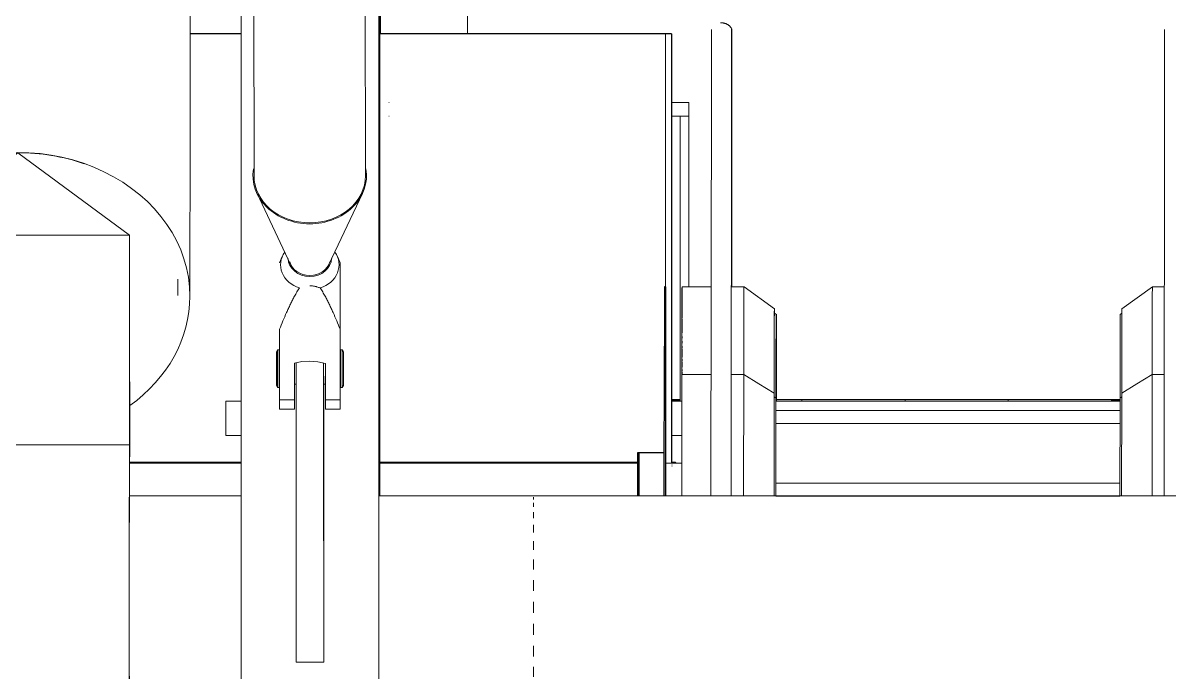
# Model space of a CAD drawing. Header units: millimetres. Extents: x 50357 to 985146, y 723188 to 1803594.
# Drawn here: x 903487 to 906818, y 777987 to 779875 of the extents above; entities that cross this region are included whole.
import ezdxf

# ---------------------------------------------------------------- set-up
doc = ezdxf.new("R2010")
doc.units = ezdxf.units.MM
doc.header["$LTSCALE"] = 3
doc.header["$MEASUREMENT"] = 0
for name, color, linetype, lineweight, true_color in [('A-FLOR', 7, 'Continuous', 5, 0x6e6e6e), ('A-FLOR-HRAL', 7, 'Continuous', 13, 0x6e6e6e), ('A-GENM', 7, 'Continuous', 13, 0x6e6e6e), ('I-WALL', 7, 'Continuous', 25, 0x6e6e6e), ('Q-SPCQ', 7, 'Continuous', 13, 0x6e6e6e), ('S-BEAM', 7, 'Continuous', 13, 0x6e6e6e)]:
    doc.layers.add(name, color=color, linetype=linetype, lineweight=lineweight, true_color=true_color)

# ---------------------------------------------------------------- blocks, each defined once
blk = doc.blocks.new('Circular Hollow Sections - A2_CHS Ø 700x50 THK-5195151-SEC C')
at = {"layer": 'S-BEAM'}
for p, q in [((-674099, 20725), (-674424, 20725)), ((-666249, 20725), (-673699, 20725))]:
    blk.add_line(p, q, dxfattribs=at)
blk = doc.blocks.new('Railing - 25mm-5199937-SEC C')
at = {"layer": 'A-FLOR-HRAL'}
for p, q in [((-672798.2, 21828.8), (-672823.2, 21828.8)), ((-672823.2, 21000), (-672823.2, 21828.8)), ((-672798.2, 21828.8), (-672798.2, 21332.4)), ((-672798.2, 21828.8), (-672798.2, 21828.8))]:
    blk.add_line(p, q, dxfattribs=at)
blk = doc.blocks.new('Railing - Railing-3272684-SEC C')
blk.add_blockref('Railing - 25mm-5199937-SEC C', (0, 0))
blk = doc.blocks.new('Top Rail Type - Top Rail_Internal_-3272686-SEC C')
at = {"layer": 'A-FLOR-HRAL'}
for p, q in [((-672798.2, 21868.8), (-672847.5, 21868.8)), ((-672847.5, 21828.8), (-672798.2, 21828.8))]:
    blk.add_line(p, q, dxfattribs=at)
for start_param, end_param in [(0, 0.261799), (0.261799, 0.523599), (0.523599, 0.785398), (0.785398, 1.570796), (1.570796, 3.141593)]:
    blk.add_ellipse((-672798.2, 21848.8), major_axis=(0, 20), ratio=0.000533, start_param=start_param, end_param=end_param, dxfattribs=at)
blk = doc.blocks.new('Railing - Sabco_Joint-3422319-SEC C')
at = {"layer": 'A-FLOR-HRAL'}
for p, q in [((-672864.7, 22068.8), (-672858.4, 22068.8)), ((-672857.4, 22067.8), (-672856.4, 22067.8)), ((-672855.4, 22068.8), (-672849.1, 22068.8)), ((-672848.1, 22067.8), (-672848.1, 20821.7))]:
    blk.add_line(p, q, dxfattribs=at)
blk = doc.blocks.new('Railing - End-Caps_0070CER10-01A-1332043-SEC C')
at = {"layer": 'A-FLOR-HRAL'}
blk.add_line((-672865.1, 20819.8), (-672820.1, 20819.8), dxfattribs=at)
blk.add_ellipse((-672820.1, 20817.3), major_axis=(0, 2.5), ratio=1, start_param=5.759587, end_param=6.283185, dxfattribs=at)
blk = doc.blocks.new('Railing - Railing-3272704-SEC C')
at = {"layer": 'A-FLOR-HRAL'}
for p, q in [((-674099, 22068.7), (-674247.5, 22068.7)), ((-674099, 22068.8), (-674247.5, 22068.8)), ((-674099, 22067.8), (-674247.5, 22067.8)), ((-672864.8, 22068.7), (-673696.6, 22068.7)), ((-672864.7, 22068.8), (-673696.6, 22068.8)), ((-672865.8, 22067.8), (-673696.6, 22067.8)), ((-672864.8, 22068.7), (-672865.8, 22067.8)), ((-672865.8, 22067.8), (-672865.8, 21332.4)), ((-672858.6, 22068.7), (-672864.8, 22068.7)), ((-672857.6, 22067.8), (-672858.6, 22068.7)), ((-672855.6, 22068.8), (-672858.6, 22068.8)), ((-672858.6, 22068.8), (-672857.6, 22067.8)), ((-672856.7, 22067.8), (-672857.8, 22068.8)), ((-672857.8, 22068.7), (-672856.8, 22067.8)), ((-672855.6, 22068.7), (-672857.7, 22068.7)), ((-672856.6, 22067.8), (-672857.6, 22067.8)), ((-672857.6, 22067.8), (-672856.6, 22067.8)), ((-672855.6, 22068.7), (-672856.6, 22067.8)), ((-672856.6, 22067.8), (-672855.6, 22068.8)), ((-672849.3, 22068.7), (-672855.6, 22068.7)), ((-672848.3, 22067.8), (-672849.3, 22068.7)), ((-672848.5, 22068.7), (-672847.5, 22067.8)), ((-672848.3, 20819.8), (-672848.3, 22067.8)), ((-672848.3, 22067.8), (-672847.5, 22067.8)), ((-672847.5, 22067.8), (-672847.5, 20822.2)), ((-674099, 20822.8), (-674423.2, 20822.8)), ((-674099, 20822.7), (-674423.2, 20822.7)), ((-674099, 20822.5), (-674423.2, 20822.5)), ((-674099, 20820), (-674423.2, 20820)), ((-674099, 20819.8), (-674423.2, 20819.8)), ((-672947, 20822.8), (-673696.5, 20822.8)), ((-672947, 20822.7), (-673696.5, 20822.7)), ((-672947, 20822.5), (-673696.5, 20822.5)), ((-672947, 20820), (-673696.5, 20820)), ((-672947, 20819.8), (-673696.5, 20819.8)), ((-672848.3, 20821.6), (-672848.3, 20819.8)), ((-672846.3, 20822.8), (-672848.2, 20822.8)), ((-672846.3, 20822.8), (-672847.1, 20822.8)), ((-672839.2, 20822.5), (-672846.9, 20822.7)), ((-672836, 20820), (-672838.6, 20820)), ((-672838.6, 20820), (-672836.8, 20820)), ((-672838.6, 20820), (-672837.8, 20820)), ((-672836.8, 20820), (-672836, 20820)), ((-672819.3, 20819.8), (-672820.2, 20819.8)), ((-672847, 20814.9), (-672847.8, 20814.9)), ((-672847.4, 20811), (-672846.5, 20811))]:
    blk.add_line(p, q, dxfattribs=at)
for centre, major_axis, start_param, end_param in [((-672847.1, 20821.6), (0, 1.19), 6.061786, 7.853982), ((-672839.6, 20819.7), (0, 2.78), 4.809213, 6.130164), ((-672820.2, 20817.3), (0, 2.5), 5.759587, 6.021386)]:
    blk.add_ellipse(centre, major_axis=major_axis, ratio=1, start_param=start_param, end_param=end_param, dxfattribs=at)
blk.add_open_spline([(-672838.3, 20822.5), (-672838.1, 20822.5), (-672837.7, 20822.3), (-672837.3, 20822.1), (-672836.9, 20821.9), (-672836.7, 20821.6), (-672836.5, 20821.4), (-672836.3, 20821.1), (-672836.1, 20820.6), (-672836, 20820.2), (-672836, 20820)], degree=3, knots=[0, 0, 0, 0, 0.166667, 0.333333, 0.416667, 0.5, 0.583333, 0.666667, 0.833333, 1, 1, 1, 1], dxfattribs=at)
blk.add_open_spline([(-672819.3, 20819.8), (-672819.1, 20819.8), (-672818.9, 20819.8), (-672818.7, 20819.7)], degree=3, dxfattribs=at)
for name in ['Railing - Sabco_Joint-3422319-SEC C', 'Railing - End-Caps_0070CER10-01A-1332043-SEC C']:
    blk.add_blockref(name, (0, 0))
blk = doc.blocks.new('Arch Built-up Joint_Modified - ARCH JOINT BUILT-UP BOX-5159341-SEC C')
at = {"layer": 'A-GENM'}
for p, q in [((-674748.3, 21722.6), (-675073.3, 21482.5)), ((-674423.3, 21482.5), (-674748.3, 21722.6)), ((-675074, 20872.6), (-675073.3, 21482.5)), ((-674423.3, 21482.5), (-675073.3, 21482.5)), ((-674790.8, 21482.5), (-675073.3, 21482.5)), ((-674705.8, 21482.5), (-674790.8, 21482.5)), ((-674423.3, 21482.5), (-674705.8, 21482.5)), ((-674423.3, 21482.5), (-674424, 20872.6)), ((-674423.3, 21420), (-674423.3, 21482.5)), ((-674423.3, 21420), (-674423.3, 21482.5)), ((-674424, 20838.7), (-674423.3, 21420)), ((-674423.3, 21420), (-674423.2, 21205.7)), ((-675213.1, 21355.7), (-675213.1, 21308.3)), ((-674283.1, 21307.5), (-674283.1, 21355)), ((-674423.2, 21205.7), (-674423.6, 20724.7)), ((-674423.2, 21164.3), (-674423.1, 20949.6)), ((-674423.1, 20949.6), (-674423.3, 20724.7)), ((-674423.1, 20943.4), (-674423.1, 20949.6)), ((-674423.1, 20943.4), (-674423.1, 20949.6)), ((-675074, 20872.6), (-674791.5, 20872.6)), ((-674791.5, 20872.6), (-674706.5, 20872.6)), ((-674706.5, 20872.6), (-674424, 20872.6)), ((-674424, 20813.9), (-674424, 20838.7)), ((-674424, 20813.9), (-674424, 20647.6)), ((-675074.1, 20725), (-675323.3, 20725)), ((-674099, 20725), (-674424, 20725)), ((-673249.4, 20725), (-673699, 20725)), ((-674424, 20200.7), (-674424.1, 20088.8)), ((-674424.1, 20047.3), (-674424.1, 20088.8)), ((-675323.3, 20025), (-675074.1, 20025)), ((-674424.1, 20025), (-674099, 20025)), ((-674423.6, 20025.2), (-674423.7, 19933.9)), ((-674423.7, 20025.2), (-674423.7, 19902.9)), ((-673699, 20025), (-673249.4, 20025)), ((-674423.7, 19878.2), (-674423.6, 19933.9)), ((-675073.8, 19775), (-674423.9, 19775))]:
    blk.add_line(p, q, dxfattribs=at)
for centre, major_axis, ratio, start_param, end_param in [((-674748.1, 21307.9), (-500, 0.4), 0.829418, 4.713334, 5.109391), ((-674748.1, 21307.9), (-500, 0.4), 0.829418, 4.317274, 4.713334), ((-675073.8, 20375), (0, 600), 0.000528, 0.592731, 3.163125), ((-674423.9, 20375), (0, 600), 0.000528, 0.592731, 3.734324), ((-675323.3, 20375), (0, 350), 0.000528, 0, 0.592731), ((-673249.4, 20375), (0, 350), 0.000528, 6.225716, 6.348203), ((-673249.4, 20375), (0, 350), 0.000528, 0.158771, 0.249813), ((-673249.4, 20375), (0, 350), 0.000528, 0.343543, 0.434624), ((-675323.3, 20375), (0, 350), 0.000528, 0.592731, 3.179925), ((-674423.9, 20375), (0, 350), 0.000528, 0.534727, 0.592731), ((-674423.9, 20375), (0, 350), 0.000528, 0.592731, 0.646471), ((-674423.9, 20375), (0, 350), 0.000528, 0.649254, 0.677719), ((-673249.4, 20375), (0, 350), 0.000528, 0.528279, 0.592731), ((-673249.4, 20375), (0, 350), 0.000528, 0.592731, 0.61945), ((-673249.4, 20375), (0, 350), 0.000528, 0.708358, 0.80429), ((-673249.4, 20375), (0, 350), 0.000528, 0.898058, 0.989142), ((-673249.4, 20375), (0, 350), 0.000528, 1.082301, 1.174005), ((-673249.4, 20375), (0, 350), 0.000528, 1.266927, 1.358876), ((-673249.4, 20375), (0, 350), 0.000528, 1.451538, 1.543754), ((-673249.4, 20375), (0, 350), 0.000528, 1.636141, 1.728635), ((-673249.4, 20375), (0, 350), 0.000528, 1.820742, 1.913517), ((-673249.4, 20375), (0, 350), 0.000528, 2.005348, 2.098397), ((-674423.9, 20375), (0, 350), 0.000528, 2.092038, 2.119045), ((-674423.9, 20375), (0, 350), 0.000528, 2.131629, 2.235017), ((-673249.4, 20375), (0, 350), 0.000528, 2.189966, 2.283272), ((-673249.4, 20375), (0, 350), 0.000528, 2.374602, 2.468139), ((-673249.4, 20375), (0, 350), 0.000528, 2.559261, 2.652997), ((-673249.4, 20375), (0, 350), 0.000528, 2.743949, 2.837843), ((-673249.4, 20375), (0, 350), 0.000528, 2.928668, 2.995126), ((-673249.4, 20375), (0, 350), 0.000528, 3.082548, 3.179925), ((-674423.9, 20375), (0, 550), 0.000528, 2.610257, 3.68028)]:
    blk.add_ellipse(centre, major_axis=major_axis, ratio=ratio, start_param=start_param, end_param=end_param, dxfattribs=at)
blk = doc.blocks.new('Circular Hollow Sections - A1_CHS Ø 1000x25 THK-5164246-SEC C')
at = {"layer": 'S-BEAM', "flags": 128}
blk.add_lwpolyline([(-674245.5, 24210.4), (-674246.6, 23081.6), (-674247.7, 21796), (-674248.1, 21305)], dxfattribs=at)
at = {"layer": 'S-BEAM'}
for start_param, end_param in [(3.142575, 6.284168), (2.279087, 3.142575)]:
    blk.add_ellipse((-674748.1, 21305), major_axis=(-500, 0.4), ratio=0.836664, start_param=start_param, end_param=end_param, dxfattribs=at)
blk = doc.blocks.new('SIGN PANEL - SIGN PANEL-4495762-SEC C')
at = {"layer": 'S-BEAM'}
for p, q in [((-673441.6, 26735), (-673441.6, 22068.8)), ((-673441.1, 22068.8), (-673441.1, 26735))]:
    blk.add_line(p, q, dxfattribs=at)
blk = doc.blocks.new('AED_Tactile_Orientation_Line Base - AED_Tactile_Orientation_Line Base-3909938-SEC C')
at = {"layer": 'Q-SPCQ'}
blk.add_hatch(color=256, dxfattribs=at).paths.add_polyline_path([(-669370.3, 21000), (-669370.3, 21005), (-669670.3, 21005), (-669670.3, 21000), (-669466.9, 21000)], flags=0)
for p, q in [((-669670.3, 21005), (-669370.3, 21005)), ((-669670.3, 21000), (-669670.3, 21005)), ((-669370.3, 21000), (-669370.3, 21005))]:
    blk.add_line(p, q, dxfattribs=at)
blk = doc.blocks.new('AED_Tactile_Orientation_Line Base - AED_Tactile_Orientation_Line Base-V46-SEC C')
at = {"layer": 'Q-SPCQ'}
blk.add_hatch(color=256, dxfattribs=at).paths.add_polyline_path([(-671545.1, 21000), (-671545.1, 21005), (-671569.9, 21005), (-671569.9, 21000), (-671548.4, 21000)], flags=0)
for p, q in [((-671569.9, 21005), (-671545.1, 21005)), ((-671569.9, 21000), (-671569.9, 21005))]:
    blk.add_line(p, q, dxfattribs=at)
blk = doc.blocks.new('AED_Tactile_Orientation_Line Base - AED_Tactile_Orientation_Line Base-V47-SEC C')
at = {"layer": 'Q-SPCQ'}
blk.add_hatch(color=256, dxfattribs=at).paths.add_polyline_path([(-672823.2, 21000), (-672823.2, 21005), (-672847.5, 21005), (-672847.5, 21000), (-672824.4, 21000)], flags=0)
blk.add_line((-672847.5, 21005), (-672823.2, 21005), dxfattribs=at)
blk = doc.blocks.new('AED_Tactile_Orientation_Line Base - AED_Tactile_Orientation_Line Base-V48-SEC C')
at = {"layer": 'Q-SPCQ'}
blk.add_hatch(color=256, dxfattribs=at).paths.add_polyline_path([(-672469.9, 21000), (-672469.9, 21005), (-672543.9, 21005), (-672543.9, 21000), (-672525, 21000)], flags=0)
for p in [(-672543.9, 21005), (-672469.9, 21000)]:
    blk.add_line(p, (-672469.9, 21005), dxfattribs=at)
blk = doc.blocks.new('Top Rail Type - Top Rail_Internal_-5142965-SEC C')
at = {"layer": 'A-FLOR-HRAL'}
for p, q in [((-673669.1, 21869), (-673669.9, 21869)), ((-673669.9, 21829), (-673669.1, 21829))]:
    blk.add_line(p, q, dxfattribs=at)
blk = doc.blocks.new('Hanger Joint Gird 7347 - Hanger Joint Gird 7347-5175641-SEC C')
at = {"layer": 'A-GENM'}
for p, q in [((-666009, 20241.3), (-666009, 21049.4)), ((-666089, 20241.3), (-666089.5, 20945.3)), ((-666009.5, 20945.3), (-666009, 20241.3)), ((-666009, 20241.3), (-666089, 20241.3))]:
    blk.add_line(p, q, dxfattribs=at)
for centre, major_axis, start_param, end_param in [((-666089.4, 21094.3), (0, 200), 1.483053, 2.411434), ((-666009.4, 21094.3), (0, 200), 1.489699, 2.411434), ((-666009.4, 21094.3), (0, 45.8), 1.206581, 3.141593)]:
    blk.add_ellipse(centre, major_axis=major_axis, ratio=0.000538, start_param=start_param, end_param=end_param, dxfattribs=at)
blk = doc.blocks.new('Hanger Node Gird 8330 - Hanger Node Gird 8330-V53-SEC C')
at = {"layer": 'A-GENM'}
for p, q in [((-674053, 21603.5), (-673955.4, 21397.5)), ((-673844, 21397.6), (-673746.7, 21603.8)), ((-673979.6, 21420.8), (-673987.6, 21401.9)), ((-673811.6, 21401.9), (-673819.7, 21421)), ((-673811.4, 21201.9), (-673811.5, 21367.3)), ((-673987.4, 21003.9), (-673987.6, 21209.2)), ((-673811.6, 21209.2), (-673811.4, 21003.9)), ((-673993.3, 21149.3), (-673996.8, 21143.2)), ((-673988.3, 21149.3), (-673993.3, 21149.3)), ((-673805.5, 21149.3), (-673810.5, 21149.3)), ((-673802, 21143.2), (-673805.5, 21149.3)), ((-673944.4, 21003.9), (-673944.5, 21110.9)), ((-673854.5, 21109.3), (-673854.4, 21003.9)), ((-673996.8, 21045.4), (-673993.3, 21039.3)), ((-673993.3, 21039.3), (-673988.3, 21039.3)), ((-673944.5, 21049.3), (-673939.5, 21049.3)), ((-673859.5, 21049.3), (-673854.5, 21049.3)), ((-673810.5, 21039.3), (-673805.5, 21039.3)), ((-673805.5, 21039.3), (-673802, 21045.4)), ((-673944.4, 21003.9), (-673987.4, 21003.9)), ((-673811.4, 21003.9), (-673854.4, 21003.9)), ((-673987.4, 20976.3), (-673944.4, 20976.3)), ((-673854.4, 20976.3), (-673811.4, 20976.3))]:
    blk.add_line(p, q, dxfattribs=at)
at = {"layer": 'A-GENM', "flags": 128}
blk.add_lwpolyline([(-673944.5, 21110.9), (-673922.4, 21115.1), (-673899.2, 21116.3), (-673876.2, 21114.3), (-673854.5, 21109.3)], dxfattribs=at)
at = {"layer": 'A-GENM'}
for centre, major_axis, ratio, start_param, end_param in [((-673899.9, 21655.6), (165, 0.1), 0.847029, 2.999571, 4.711376), ((-673899.9, 21655.6), (165, 0.1), 0.847029, 4.711376, 6.426568), ((-673899.7, 21396.5), (85, 0.1), 0.847029, 2.598676, 4.351943), ((-673899.7, 21396.5), (85, 0.1), 0.847029, 5.070809, 6.825902), ((-673899.7, 21416.4), (63.3, 0.1), 0.847029, 3.176584, 4.711376), ((-673899.7, 21416.4), (60, 0.1), 0.847029, 3.364979, 4.711376), ((-673899.7, 21416.4), (63.3, 0.1), 0.847029, 4.711376, 6.247828), ((-673899.7, 21416.4), (60, 0.1), 0.847029, 4.711376, 6.057773), ((-673811.4, 21094.3), (0, 118), 0.000538, 5.049084, 5.859523), ((-673996.8, 21094.3), (0, 48.9), 0.000538, 0.112773, 1.010371), ((-673996.8, 21094.3), (0, 48.9), 0.000538, 1.010371, 3.405487), ((-673993.3, 21094.3), (0, 55), 0.000538, 0.000932, 1.010371), ((-673993.3, 21094.3), (0, 55), 0.000538, 1.010371, 3.14066), ((-673988.3, 21094.3), (0, 55), 0.000538, 0, 1.010371), ((-673988.3, 21094.3), (0, 55), 0.000538, 1.010371, 3.254366), ((-673988.3, 21094.3), (0, 55), 0.000538, 4.151964, 5.288711), ((-673811.4, 21094.3), (0, 45.7), 0.000538, 5.72276, 7.293556), ((-673811.4, 21094.3), (0, 45.7), 0.000538, 4.151964, 5.460961), ((-673811.4, 21094.3), (0, 45.7), 0.000538, 1.010371, 1.795769), ((-673810.5, 21094.3), (0, 55), 0.000538, 0, 1.010371), ((-673810.5, 21094.3), (0, 55), 0.000538, 1.010371, 3.254366), ((-673805.5, 21094.3), (0, 55), 0.000538, 0, 1.010371), ((-673805.5, 21094.3), (0, 55), 0.000538, 1.010371, 3.141593), ((-673802, 21094.3), (0, 48.9), 0.000538, 0.112773, 1.010371), ((-673802, 21094.3), (0, 48.9), 0.000538, 1.010371, 3.405487), ((-673944.4, 21094.3), (0, 45.7), 0.000538, 1.197557, 2.057569), ((-673802, 21094.3), (0, 48.9), 0.000538, 4.366376, 5.040073), ((-673988.3, 21094.3), (0, 55), 0.000538, 3.901154, 4.151964), ((-673944.4, 21094.3), (0, 45.7), 0.000538, 2.319368, 3.104766), ((-673811.4, 21094.3), (0, 45.7), 0.000538, 3.366566, 4.151964), ((-673811.4, 21094.3), (0, 45.7), 0.000538, 2.319368, 3.104766), ((-673811.4, 21094.3), (0, 118), 0.000538, 3.312665, 4.361082), ((-673993.3, 21094.3), (0, 55), 0.000538, 3.141593, 3.254366), ((-673944.4, 21094.3), (0, 118), 0.000538, 3.312665, 4.318544), ((-673805.5, 21094.3), (0, 55), 0.000538, 3.142525, 3.254366), ((-673987.4, 21094.3), (0, 118), 0.000538, 2.444405, 3.176216), ((-673944.4, 21094.3), (0, 118), 0.000538, 2.444405, 3.176216), ((-673854.4, 21094.3), (0, 118), 0.000538, 2.444405, 3.176216), ((-673811.4, 21094.3), (0, 118), 0.000538, 2.444405, 3.176216)]:
    blk.add_ellipse(centre, major_axis=major_axis, ratio=ratio, start_param=start_param, end_param=end_param, dxfattribs=at)
for points, knots in [([(-673811.6, 21401.9), (-673811.6, 21401.9), (-673811.6, 21401.9), (-673811.6, 21401.8), (-673811.6, 21401.8), (-673811.6, 21401.7), (-673811.6, 21401.4), (-673811.6, 21400.7), (-673811.6, 21399.5), (-673811.6, 21398.6), (-673811.6, 21397.8), (-673811.6, 21396.9), (-673811.6, 21395.6), (-673811.6, 21393.6), (-673811.7, 21390.9), (-673811.7, 21387.9), (-673811.7, 21384.7), (-673811.7, 21381.5), (-673811.7, 21378.7), (-673811.7, 21376.6), (-673811.7, 21375), (-673811.7, 21373.4), (-673811.7, 21371.2), (-673811.7, 21367.2), (-673811.7, 21362.5), (-673811.7, 21357.8), (-673811.7, 21354.2), (-673811.7, 21351.3), (-673811.7, 21349.1), (-673811.7, 21347.4), (-673811.6, 21345.8), (-673811.6, 21343.6), (-673811.6, 21339.8), (-673811.6, 21334.6), (-673811.6, 21329.4), (-673811.6, 21325.4), (-673811.6, 21322.3), (-673811.6, 21319.3), (-673811.6, 21315.3), (-673811.6, 21310.3), (-673811.6, 21304.4), (-673811.6, 21296.6), (-673811.6, 21287), (-673811.6, 21271.7), (-673811.6, 21253.1), (-673811.6, 21231), (-673811.6, 21216.4), (-673811.6, 21209.2)], [0.4, 0.4, 0.4, 0.4, 0.4041667, 0.4083333, 0.4166667, 0.425, 0.4333333, 0.45, 0.4583333, 0.4625, 0.4666667, 0.4708333, 0.475, 0.4833333, 0.4916667, 0.5, 0.5083333, 0.5166667, 0.525, 0.5291667, 0.5333333, 0.5375, 0.5416667, 0.55, 0.5666667, 0.575, 0.5833333, 0.5916667, 0.5958333, 0.6, 0.6041667, 0.6083333, 0.6166667, 0.6333333, 0.65, 0.6583333, 0.6666667, 0.675, 0.6833333, 0.7, 0.7166667, 0.7333333, 0.7666667, 0.8, 0.8666667, 0.9333333, 1, 1, 1, 1]), ([(-673929.6, 21329.2), (-673932.2, 21325.3), (-673937.2, 21317.5), (-673944.2, 21305.6), (-673950.4, 21293.7), (-673956.2, 21281.7), (-673961.9, 21269.7), (-673969.1, 21253.6), (-673977.7, 21233.5), (-673984.3, 21217.3), (-673987.6, 21209.2)], [0, 0, 0, 0, 0.1, 0.2, 0.3, 0.4, 0.5, 0.6, 0.8, 1, 1, 1, 1]), ([(-673869.8, 21329.2), (-673872.8, 21330.4), (-673876.6, 21331.7), (-673881.5, 21333.1), (-673884.8, 21333.9), (-673889, 21334.7), (-673894.3, 21335.3), (-673897.9, 21335.4), (-673899.7, 21335.4)], [0, 0, 0, 0, 0.333333, 0.416667, 0.5, 0.666667, 0.833333, 1, 1, 1, 1]), ([(-673811.6, 21209.2), (-673814.9, 21217.3), (-673821.5, 21233.5), (-673830.2, 21253.6), (-673837.4, 21269.7), (-673843.1, 21281.7), (-673848.9, 21293.7), (-673855.1, 21305.6), (-673862.1, 21317.5), (-673867.2, 21325.3), (-673869.8, 21329.2)], [0, 0, 0, 0, 0.2, 0.4, 0.5, 0.6, 0.7, 0.8, 0.9, 1, 1, 1, 1])]:
    blk.add_open_spline(points, degree=3, knots=knots, dxfattribs=at)

msp = doc.modelspace()

# ---------------------------------------------------------------- linework, layer by layer
at = {"layer": 'A-FLOR'}
for p, q in [((904076.8113, 778674.6127), (904076.8113, 778774.6127)), ((904121.5819, 778774.6127), (904076.8113, 778774.6127)), ((905402.1669, 778774.6127), (905373.138, 778774.6127)), ((904076.8113, 778674.6127), (904121.5819, 778674.6127)), ((905373.138, 778674.6127), (905402.0736, 778674.6127))]:
    msp.add_line(p, q, dxfattribs=at)
at = {"layer": 'I-WALL'}
for p, q in [((905355.508, 779107.0127), (905351.9542, 779107.0127)), ((905355.508, 778498.1197), (905355.508, 779107.0127)), ((905351.1758, 778498.1197), (905351.5744, 778934.0829)), ((905351.5744, 778934.0829), (905354.5744, 778934.0829)), ((905354.5744, 778934.0829), (905354.1758, 778498.1197)), ((905273.6276, 778624.6127), (905273.6276, 778498.1197)), ((905351.2914, 778624.6127), (905273.6276, 778624.6127)), ((905276.6276, 778624.6127), (905276.6276, 778498.1197))]:
    msp.add_line(p, q, dxfattribs=at)
for centre in [(905351.9542, 777524.6127), (905354.9542, 777524.6127)]:
    msp.add_ellipse(centre, major_axis=(0, 1582.4), ratio=0.000528001, start_param=0, end_param=0.471876797, dxfattribs=at)
at = {"layer": 'Q-SPCQ'}
for p, q in [((905546.421, 779855.5627), (905547.5084, 779855.5627)), ((905547.5084, 779842.8627), (905546.421, 779842.8627)), ((905487.9579, 779724.1403), (905486.8148, 778498.1197)), ((905545.0139, 778498.1197), (905546.157, 779724.1403)), ((906803.4013, 778498.1197), (906804.5444, 779724.1403)), ((905403.1001, 779016.7333), (905403.1001, 779107.0127)), ((905487.3825, 779107.0127), (905403.1001, 779107.0127)), ((905403.2001, 779017.7124), (905403.2001, 779104.5127)), ((905583.2001, 779107.0127), (905545.5816, 779107.0127)), ((905583.2001, 779107.0127), (905671.7001, 779043.0127)), ((906769.4534, 779107.0126), (906680.9534, 779043.0126)), ((906803.969, 779107.0127), (906769.4537, 779107.0127)), ((905670.9538, 779043.0127), (905671.7001, 779043.0127)), ((905671.7001, 779030.6285), (905671.7001, 779043.0127)), ((905403.1001, 778973.0166), (905403.1001, 779013.8408)), ((905403.2001, 778973.7018), (905403.2001, 779014.0033)), ((905676.7001, 779027.0127), (905671.7001, 779030.6285)), ((905675.9538, 779027.0127), (905676.7474, 779027.0127)), ((905676.7001, 779027.0127), (905676.7001, 778774.6127)), ((905676.7731, 778828.6127), (905676.7474, 779027.0127)), ((906680.9534, 779030.6284), (906675.9534, 779027.0126)), ((905403.1001, 778957.8066), (905403.1001, 778963.0913)), ((905403.1001, 778943.7285), (905403.1001, 778949.1717)), ((905403.2001, 778957.7876), (905403.2001, 778962.5377)), ((905403.2001, 778943.7012), (905403.2001, 778948.5914)), ((905403.1001, 778929.2161), (905403.1001, 778934.7569)), ((905403.1001, 778902.195), (905403.1001, 778927.2698)), ((905403.2001, 778929.2099), (905403.2001, 778934.1291)), ((905403.2001, 778909.0892), (905403.2001, 778926.6246)), ((905403.1001, 778890.6805), (905403.1001, 778897.1595)), ((905403.1001, 778873.3391), (905403.1001, 778887.7898)), ((905403.2001, 778890.8155), (905403.2001, 778896.7207)), ((905403.2001, 778873.9879), (905403.2001, 778887.1827)), ((905401.9911, 778850.1453), (905401.6629, 778498.1197)), ((905403.1001, 778862.1378), (905403.1001, 778866.2581)), ((905403.1001, 778851.9006), (905403.1001, 778859.0973)), ((905403.2001, 778862.9147), (905403.2001, 778865.0389)), ((905403.2001, 778851.9543), (905403.2001, 778858.9732)), ((905487.145, 778852.2757), (905404.4904, 778852.2757)), ((905581.9904, 778852.2757), (905545.3441, 778852.2757)), ((905581.9904, 778852.2757), (905581.6602, 778498.1197)), ((906768.9902, 778852.2757), (906768.66, 778498.1197)), ((906803.7315, 778852.2757), (906768.9902, 778852.2757)), ((905676.7635, 778774.6127), (905676.7731, 778828.6127)), ((905670.2291, 778498.1197), (905670.5084, 778797.6864)), ((905675.2463, 778498.1197), (905675.5129, 778784.0418)), ((905675.5041, 778774.6127), (906675.5039, 778774.6127)), ((905675.7058, 778774.6127), (905675.6812, 778748.2127)), ((906675.5127, 778784.0418), (906675.2462, 778498.1197)), ((906680.5082, 778797.6864), (906680.2289, 778498.1197)), ((905675.5818, 778710.0756), (905675.5818, 778747.2127)), ((905675.5818, 778747.2127), (906675.4784, 778747.2127)), ((905676.2658, 778748.2127), (905675.6359, 778748.2127)), ((905675.6359, 778747.2127), (905675.6359, 778748.2127)), ((905676.2658, 778747.2127), (905676.2658, 778748.2127)), ((905675.5818, 778710.0756), (906675.4438, 778710.0756)), ((905675.59, 778650.3993), (905675.4832, 778535.8491)), ((905675.3847, 778498.7119), (905675.3847, 778535.8491)), ((905675.3847, 778535.8491), (906675.2813, 778535.8491)), ((905675.3847, 778498.7119), (906675.2467, 778498.7119))]:
    msp.add_line(p, q, dxfattribs=at)
at = {"layer": 'Q-SPCQ', "flags": 128}
for points in [[(905514.6314, 779874.3868), (905515.8951, 779874.5127), (905517.1628, 779874.5879), (905518.4325, 779874.6123), (905519.7022, 779874.586), (905520.9698, 779874.5089), (905522.2333, 779874.3812), (905523.4906, 779874.203), (905524.7399, 779873.9747), (905525.979, 779873.6967), (905527.206, 779873.3693), (905528.419, 779872.9931), (905529.6159, 779872.5687), (905530.7949, 779872.0967), (905531.9541, 779871.578), (905533.0916, 779871.0134), (905534.2056, 779870.4037), (905535.2943, 779869.75), (905536.3561, 779869.0533), (905537.3891, 779868.3146), (905538.3918, 779867.5352), (905539.3625, 779866.7164), (905540.2996, 779865.8594), (905541.2018, 779864.9656), (905542.0675, 779864.0364), (905542.8953, 779863.0734), (905543.684, 779862.078), (905544.4322, 779861.0519), (905545.1388, 779859.9967), (905545.8026, 779858.9141), (905546.4226, 779857.8058), (905546.9978, 779856.6736), (905547.5084, 779855.5627)], [(905402.4539, 779104.5127), (905402.4199, 779103.249), (905402.3859, 779099.4597), (905402.3521, 779093.1511), (905402.3184, 779084.3331), (905402.2849, 779073.0199), (905402.2517, 779059.2296), (905402.2189, 779042.9842), (905402.1864, 779024.3098), (905402.1543, 779003.2361), (905402.1227, 778979.797), (905402.0916, 778954.0299), (905402.0612, 778925.976), (905402.0313, 778895.6802), (905402.0021, 778863.1911), (905401.9911, 778850.143)], [(905670.5084, 778797.6864), (905626.2651, 778824.9692), (905581.9904, 778852.2757)], [(906768.9902, 778852.2757), (906724.7338, 778824.9694), (906680.5082, 778797.6864)], [(905675.5129, 778784.0418), (905673.0124, 778785.5835), (905670.5119, 778787.1252)], [(906680.4984, 778787.117), (906678.0122, 778785.5835), (906675.5127, 778784.0418)]]:
    msp.add_lwpolyline(points, dxfattribs=at)
at = {"layer": 'Q-SPCQ'}
for centre, major_axis, start_param, end_param in [((905488.2219, 778874.6127), (0, 980.95), 0, 0.523598776), ((905546.421, 778874.6127), (0, 980.95), 0, 0.523598775), ((905546.421, 778874.6127), (0, 968.25), 0, 0.104719755), ((905547.5084, 779400.7877), (0, 454.775), 6.005504077, 6.283185307), ((905547.5084, 779400.7877), (0, 442.075), 3.984496472, 6.283185307), ((906804.8084, 778874.6127), (0, 980.95), 0, 0.523598776), ((905488.2219, 778874.6127), (0, 968.25), 0.498566603, 0.523598776), ((906804.8084, 778874.6127), (0, 968.25), 0.498566603, 0.523598776), ((905582.4539, 777524.6127), (0, 1582.4), 0, 0.575319347), ((906769.4537, 777524.6127), (0, 1582.4), 0.000389275, 0.575319347), ((905670.9538, 777524.6127), (0, 1518.4), 0, 0.576398347), ((906680.9537, 777524.6127), (0, 1518.4), 0.000389275, 0.576398347), ((905670.9538, 777524.6127), (0, 1506.0158), 0, 0.164747155), ((905675.9538, 777524.6127), (0, 1502.4), 0, 0.576678816), ((906675.9537, 777524.6127), (0, 1502.4), 0.000389275, 0.576678816), ((905670.9538, 777524.6127), (0, 1506.0158), 0.567325102, 0.576615042), ((905675.8254, 778722.2941), (0, 452.8207), 1.597782878, 1.995160544)]:
    msp.add_ellipse(centre, major_axis=major_axis, ratio=0.000538294, start_param=start_param, end_param=end_param, dxfattribs=at)
msp.add_open_spline([(905404.4904, 778852.2757), (905404.1161, 778852.2757), (905403.368, 778852.1299), (905402.5441, 778851.5686), (905402.0865, 778850.861), (905401.9913, 778850.3835), (905401.9911, 778850.1453)], degree=3, knots=[0, 0, 0, 0, 0.2857142857, 0.5714285714, 0.7857142857, 0.9993139345, 0.9993139345, 0.9993139345, 0.9993139345], dxfattribs=at)
at = {"layer": 'S-BEAM'}
for p, q in [((904121.5819, 784650.4505), (904121.5819, 778149.6127)), ((904521.5819, 777299.6561), (904521.5819, 784650.4505)), ((904521.9587, 778499.3355), (904521.9587, 784643.5867)), ((904523.7429, 778499.3355), (904523.7429, 784609.9233)), ((904524.1197, 778499.3355), (904524.1197, 784604.2221)), ((904526.4344, 779843.4127), (904526.4344, 784559.7397)), ((904526.8112, 779843.4127), (904526.8112, 784555.1951)), ((904155.4875, 783328.8324), (904158.7996, 779430.1856)), ((904482.6995, 779430.4608), (904479.3874, 783329.1075)), ((904121.5819, 778149.6127), (904121.5819, 777299.6561))]:
    msp.add_line(p, q, dxfattribs=at)
for centre, major_axis, ratio, start_param, end_param in [((904320.7496, 779430.3232), (161.9499, 0.1376), 0.847029042, 3.140589663, 6.282182316), ((904521.7703, 778149.6127), (0, 350), 0.000538294, 0.302374242, 0.370619909), ((904521.7703, 778149.6127), (0, 350), 0.000538294, 0.151852666, 0.189308471), ((904521.7703, 778149.6127), (0, 350), 0.000538294, 6.257670015, 6.283185307), ((904521.7703, 778149.6127), (0, 350), 0.000538294, 0.483606148, 0.551946468), ((904521.7703, 778149.6127), (0, 350), 0.000538294, 0.664825288, 0.733294469), ((904521.7703, 778149.6127), (0, 350), 0.000538294, 0.846033926, 0.914673227), ((904521.7703, 778149.6127), (0, 350), 0.000538294, 1.027233921, 1.096096487), ((904521.7703, 778149.6127), (0, 350), 0.000538294, 1.208426819, 1.277584791), ((904521.7703, 778149.6127), (0, 350), 0.000538294, 1.38961392, 1.459169672), ((904521.7703, 778149.6127), (0, 350), 0.000538294, 1.542942514, 1.570796327), ((904521.7703, 778149.6127), (0, 350), 0.000538294, 1.758747879, 1.819303156), ((904521.7703, 778149.6127), (0, 350), 0.000538294, 1.946699431, 2.006963579)]:
    msp.add_ellipse(centre, major_axis=major_axis, ratio=ratio, start_param=start_param, end_param=end_param, dxfattribs=at)

# ---------------------------------------------------------------- block references
at = {"layer": 'A-FLOR-HRAL'}
for name in ['Railing - Railing-3272704-SEC C', 'Top Rail Type - Top Rail_Internal_-5142965-SEC C', 'Top Rail Type - Top Rail_Internal_-3272686-SEC C', 'Railing - Railing-3272684-SEC C']:
    msp.add_blockref(name, (1578220.6286, 757774.6127), dxfattribs=at)
at = {"layer": 'A-GENM'}
for name, p in [('Arch Built-up Joint_Modified - ARCH JOINT BUILT-UP BOX-5159341-SEC C', (1578220.6286, 757774.6127)), ('Hanger Node Gird 8330 - Hanger Node Gird 8330-V53-SEC C', (1578220.6286, 757774.6127)), ('Hanger Joint Gird 7347 - Hanger Joint Gird 7347-5175641-SEC C', (1570370.6285, 757774.6127))]:
    msp.add_blockref(name, p, dxfattribs=at)
at = {"layer": 'Q-SPCQ'}
for name, p in [('AED_Tactile_Orientation_Line Base - AED_Tactile_Orientation_Line Base-V47-SEC C', (1578220.6286, 757774.6127)), ('AED_Tactile_Orientation_Line Base - AED_Tactile_Orientation_Line Base-V48-SEC C', (1578220.6286, 757774.6127)), ('AED_Tactile_Orientation_Line Base - AED_Tactile_Orientation_Line Base-3909938-SEC C', (1575420.971, 757774.6127)), ('AED_Tactile_Orientation_Line Base - AED_Tactile_Orientation_Line Base-3909938-SEC C', (1575720.971, 757774.6127)), ('AED_Tactile_Orientation_Line Base - AED_Tactile_Orientation_Line Base-3909938-SEC C', (1576020.971, 757774.6127)), ('AED_Tactile_Orientation_Line Base - AED_Tactile_Orientation_Line Base-V46-SEC C', (1578220.6286, 757774.6127))]:
    msp.add_blockref(name, p, dxfattribs=at)
at = {"layer": 'S-BEAM'}
for name in ['Circular Hollow Sections - A1_CHS Ø 1000x25 THK-5164246-SEC C', 'SIGN PANEL - SIGN PANEL-4495762-SEC C', 'Circular Hollow Sections - A2_CHS Ø 700x50 THK-5195151-SEC C']:
    msp.add_blockref(name, (1578220.6286, 757774.6127), dxfattribs=at)

doc.saveas('drawing.dxf')
